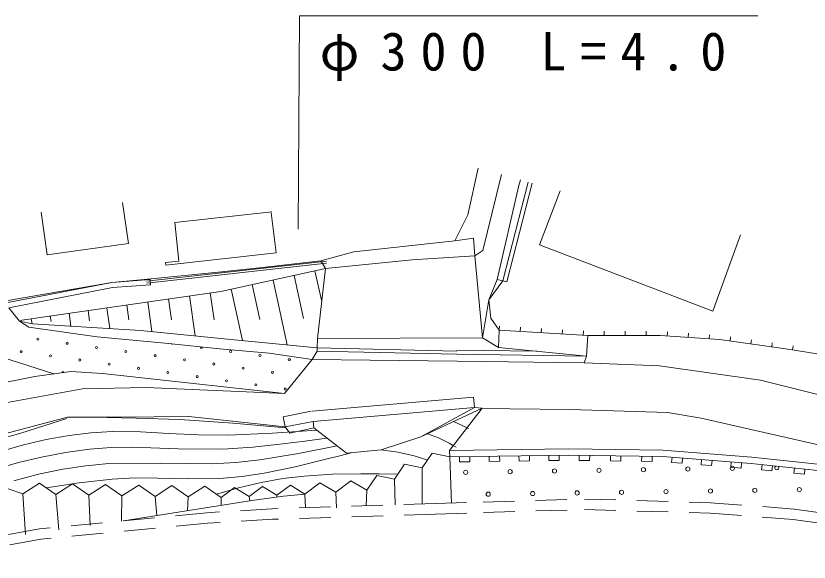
# Model space of a CAD drawing. Units: millimetres, scale not verified. Extents: x 33656 to 673656, y 21260 to 381260.
# Drawn here: x 230951 to 268808, y 290142 to 316196 of the extents above; entities that cross this region are included whole.
import ezdxf

# ---------------------------------------------------------------- set-up
doc = ezdxf.new("R2010")
doc.units = ezdxf.units.MM
doc.header["$LTSCALE"] = 1000
doc.linetypes.add('USER1', pattern=[2.5, 1.5, -1])
doc.layers.add('S-SUV', color=7, linetype='Continuous', lineweight=13)
doc.styles.add('ＭＳ ゴシック', font='')
doc.styles.get('ＭＳ ゴシック').set_extended_font_data('MS Gothic')

# ---------------------------------------------------------------- blocks, each defined once
blk = doc.blocks.new('BUHIN42')
at = {"color": 7, "linetype": 'Continuous', "lineweight": 13}
blk.add_lwpolyline([(-49, 245), (-294, 196), (-196, -294), (49, -245)], dxfattribs=at)
blk = doc.blocks.new('BUHIN43')
at = {"color": 7, "linetype": 'Continuous', "lineweight": 13}
blk.add_lwpolyline([(-42, 246), (-288, 205), (-205, -288), (42, -246)], dxfattribs=at)
blk = doc.blocks.new('BUHIN44')
at = {"color": 7, "linetype": 'Continuous', "lineweight": 13}
blk.add_lwpolyline([(-25, 249), (-274, 224), (-224, -274), (25, -249)], dxfattribs=at)
blk = doc.blocks.new('BUHIN45')
at = {"color": 7, "linetype": 'Continuous', "lineweight": 13}
blk.add_lwpolyline([(-20, 249), (-269, 229), (-229, -269), (20, -249)], dxfattribs=at)

msp = doc.modelspace()

# ---------------------------------------------------------------- linework, layer by layer
at = {"layer": 'S-SUV'}
for p, q in [((244431, 306018), (244488, 316196)), ((244488, 316196), (266363, 316196)), ((253006, 308937), (252525, 306702)), ((253237, 305003), (254121, 308626)), ((254186, 303564), (255395, 308272)), ((254389, 303512), (255597, 308215)), ((254959, 308101), (255029, 308374)), ((253923, 303626), (254959, 308101)), ((255938, 305271), (256919, 307847)), ((236320, 305341), (236043, 307291)), ((232157, 306831), (232447, 304791)), ((243163, 306847), (238531, 306337)), ((243379, 304889), (243138, 306809)), ((251895, 305473), (252525, 306702)), ((238733, 304498), (238531, 306337)), ((251895, 305473), (252789, 305595)), ((252789, 305595), (252858, 304758)), ((265539, 305760), (264214, 302116)), ((232447, 304791), (236320, 305341)), ((247087, 304949), (251895, 305473)), ((264214, 302116), (255938, 305271)), ((243379, 304889), (238110, 304309)), ((245500, 304506), (247087, 304949)), ((249861, 304567), (252858, 304758)), ((252858, 304758), (253237, 305003)), ((252858, 304758), (253228, 300832)), ((237192, 303546), (245770, 304494)), ((237203, 303446), (245781, 304395)), ((238097, 304428), (238733, 304498)), ((238110, 304309), (238097, 304428)), ((242570, 304185), (245500, 304506)), ((245500, 304506), (245726, 304142)), ((245726, 304142), (249861, 304567)), ((240613, 303968), (242570, 304185)), ((240727, 303052), (245726, 304142)), ((245226, 304033), (245545, 302571)), ((245343, 300811), (245726, 304142)), ((235524, 303483), (237358, 303624)), ((237415, 303658), (235537, 303481)), ((237377, 303375), (237358, 303624)), ((237415, 303658), (240613, 303968)), ((244226, 303815), (244674, 301764)), ((253526, 302657), (253923, 303626)), ((253923, 303626), (254186, 303564)), ((235537, 303481), (230560, 302621)), ((230561, 302521), (235524, 303483)), ((235558, 303235), (237377, 303375)), ((242227, 303379), (242590, 301716)), ((243227, 303597), (243902, 300502)), ((253526, 302657), (254186, 303564)), ((254186, 303564), (254389, 303512)), ((230609, 302276), (235558, 303235)), ((240727, 303052), (235747, 302340)), ((240229, 302980), (240413, 301693)), ((241227, 303161), (241761, 300714)), ((237241, 302554), (237443, 301140)), ((238237, 302696), (238379, 301701)), ((239233, 302838), (239505, 300936)), ((253526, 302657), (253228, 300832)), ((253611, 301783), (253526, 302657)), ((230609, 302276), (231122, 301638)), ((235747, 302340), (231237, 301677)), ((234394, 302141), (234465, 301658)), ((235296, 302274), (235442, 301281)), ((236245, 302411), (236346, 301698)), ((231688, 301744), (231723, 301506)), ((232590, 301876), (232628, 301619)), ((233492, 302009), (233582, 301392)), ((254023, 301204), (253611, 301783)), ((231122, 301638), (231237, 301677)), ((231745, 301501), (231122, 301638)), ((231122, 301638), (231575, 301343)), ((231179, 301658), (231186, 301637)), ((231745, 301501), (236891, 301194)), ((254023, 301204), (254035, 301403)), ((255024, 301145), (255036, 301345)), ((231575, 301343), (234832, 300882)), ((241211, 300759), (236891, 301194)), ((253984, 300386), (254023, 301204)), ((258245, 300956), (254023, 301204)), ((256025, 301086), (256037, 301286)), ((257026, 301028), (257038, 301227)), ((258027, 300969), (258039, 301169)), ((259030, 300955), (259030, 301155)), ((260032, 300953), (260033, 301153)), ((261035, 300951), (261036, 301151)), ((262037, 300927), (262051, 301126)), ((263037, 300858), (263051, 301057)), ((264038, 300789), (264052, 300988)), ((238238, 300563), (234832, 300882)), ((245332, 300361), (241211, 300759)), ((245343, 300811), (245332, 300361)), ((245343, 300811), (253228, 300832)), ((253984, 300386), (253228, 300832)), ((258245, 300956), (258191, 299967)), ((261702, 300950), (258245, 300956)), ((264550, 300753), (261702, 300950)), ((268014, 300268), (264550, 300753)), ((265035, 300686), (265062, 300884)), ((266028, 300546), (266055, 300745)), ((267021, 300407), (267048, 300605)), ((240662, 300318), (238238, 300563)), ((243043, 300103), (240662, 300318)), ((245093, 299808), (245329, 300211)), ((245329, 300211), (245332, 300361)), ((251994, 300058), (245329, 300211)), ((251997, 300208), (245332, 300361)), ((251997, 300258), (255834, 300202)), ((258191, 299967), (253984, 300386)), ((268014, 300268), (268046, 300466)), ((268014, 300268), (268041, 300466)), ((270610, 299843), (268014, 300268)), ((230278, 299911), (232761, 299129)), ((245093, 299808), (243043, 300103)), ((258191, 299967), (251994, 300058)), ((258191, 299967), (258075, 299651)), ((243772, 298180), (245093, 299808)), ((245093, 299808), (252005, 299722)), ((258075, 299651), (252005, 299722)), ((258075, 299651), (261670, 299504)), ((266482, 298827), (261670, 299504)), ((233573, 299231), (231860, 298995)), ((235078, 299136), (233573, 299231)), ((243772, 298180), (235078, 299136)), ((231860, 298995), (228580, 298336)), ((269897, 297974), (266482, 298827)), ((234123, 298402), (229786, 297627)), ((237164, 298464), (234123, 298402)), ((243772, 298180), (237164, 298464)), ((245095, 297344), (252795, 298009)), ((252838, 297511), (252795, 298009)), ((243706, 297079), (245043, 297337)), ((245138, 296846), (252838, 297511)), ((250277, 296121), (252838, 297511)), ((250277, 296121), (253199, 297490)), ((253199, 297490), (251652, 295465)), ((252838, 297511), (253199, 297490)), ((253199, 297490), (254520, 297451)), ((254520, 297451), (257397, 297416)), ((257397, 297416), (262051, 297284)), ((262051, 297284), (263657, 297011)), ((226848, 295338), (233422, 297051)), ((233384, 296986), (231188, 296298)), ((233422, 297051), (235888, 297054)), ((236687, 297014), (234590, 297053)), ((235888, 297054), (239213, 297085)), ((238781, 296942), (236687, 297014)), ((241313, 296773), (238781, 296942)), ((239213, 297085), (243801, 296588)), ((243801, 296588), (243706, 297079)), ((243801, 296588), (245138, 296846)), ((245163, 296547), (245138, 296846)), ((252191, 296686), (251832, 296849)), ((263657, 297011), (269977, 295573)), ((243833, 296545), (241313, 296773)), ((245318, 296429), (243200, 296287)), ((243801, 296588), (244028, 296286)), ((244028, 296286), (245163, 296547)), ((245163, 296547), (246732, 295341)), ((252549, 296511), (252191, 296686)), ((231188, 296298), (228977, 295668)), ((233497, 296189), (232396, 295995)), ((234522, 296308), (233497, 296189)), ((235542, 296366), (234522, 296308)), ((236902, 296354), (235542, 296366)), ((238249, 296283), (236902, 296354)), ((239666, 296214), (238249, 296283)), ((241083, 296205), (239666, 296214)), ((243200, 296287), (241083, 296205)), ((244744, 295913), (245799, 296059)), ((250277, 296121), (248385, 295496)), ((250591, 296268), (251124, 296069)), ((251124, 296069), (251632, 295815)), ((231308, 295742), (229725, 295284)), ((232396, 295995), (231308, 295742)), ((242256, 295626), (243690, 295777)), ((243690, 295777), (244744, 295913)), ((246280, 295689), (244436, 295326)), ((251632, 295815), (251796, 295720)), ((251796, 295720), (251960, 295623)), ((232181, 295150), (233321, 295368)), ((233321, 295368), (234471, 295527)), ((234471, 295527), (235498, 295610)), ((235498, 295610), (236526, 295633)), ((236526, 295633), (238675, 295553)), ((238675, 295553), (240821, 295534)), ((240821, 295534), (242256, 295626)), ((244436, 295326), (242590, 295024)), ((246347, 295202), (246951, 295362)), ((248385, 295496), (246732, 295341)), ((248384, 295496), (249172, 295381)), ((249172, 295381), (249955, 295205)), ((250338, 294635), (250820, 295340)), ((250820, 295340), (251656, 295165)), ((251652, 295465), (257342, 295548)), ((251652, 295465), (251656, 295165)), ((257342, 295548), (261825, 295485)), ((261825, 295485), (266067, 295141)), ((231073, 294891), (232181, 295150)), ((242590, 295024), (241451, 294895)), ((244277, 294687), (245742, 295045)), ((245742, 295045), (246347, 295202)), ((249955, 295205), (250269, 295110)), ((250269, 295110), (250591, 295005)), ((257342, 295248), (251656, 295165)), ((251740, 292958), (251656, 295165)), ((261811, 295186), (257342, 295248)), ((266040, 294842), (261811, 295186)), ((266067, 295141), (272248, 294509)), ((229980, 294574), (231073, 294891)), ((233200, 294574), (232024, 294330)), ((234288, 294742), (233200, 294574)), ((235383, 294850), (234288, 294742)), ((237853, 294868), (235383, 294850)), ((240309, 294825), (237853, 294868)), ((241451, 294895), (240309, 294825)), ((242807, 294390), (244277, 294687)), ((249019, 294106), (249502, 294810)), ((249502, 294810), (250338, 294635)), ((250338, 294635), (250340, 292913)), ((272218, 294210), (266040, 294842)), ((232024, 294330), (230857, 294026)), ((235539, 294099), (236625, 294155)), ((236625, 294155), (237714, 294150)), ((240685, 294136), (241744, 294233)), ((241744, 294233), (242807, 294390)), ((243686, 294127), (244716, 294248)), ((244716, 294248), (246061, 294331)), ((246061, 294331), (247412, 294354)), ((247412, 294354), (248294, 294349)), ((247701, 293576), (248183, 294280)), ((248183, 294280), (249019, 294106)), ((248294, 294349), (249178, 294337)), ((231285, 293395), (232083, 293906)), ((232083, 293906), (232861, 293366)), ((232403, 293684), (233969, 293922)), ((232861, 293366), (233659, 293877)), ((233659, 293877), (234438, 293337)), ((233969, 293922), (235539, 294099)), ((234438, 293337), (235236, 293849)), ((235236, 293849), (236014, 293309)), ((236014, 293309), (236812, 293820)), ((236812, 293820), (237591, 293280)), ((237591, 293280), (238389, 293791)), ((237714, 294150), (239202, 294113)), ((238389, 293791), (239168, 293251)), ((239202, 294113), (240685, 294136)), ((241575, 293689), (242664, 293947)), ((242664, 293947), (243686, 294127)), ((243412, 293334), (244060, 293807)), ((244060, 293807), (244746, 293390)), ((244746, 293390), (245453, 293929)), ((245453, 293929), (246223, 293483)), ((246223, 293483), (246931, 294022)), ((246931, 294022), (247701, 293576)), ((249019, 294106), (249058, 292872)), ((230531, 293651), (231285, 293395)), ((231285, 293395), (231415, 291454)), ((239168, 293251), (239966, 293762)), ((239966, 293762), (240744, 293222)), ((240520, 293377), (241575, 293689)), ((240744, 293222), (241392, 293695)), ((241392, 293695), (242078, 293278)), ((242078, 293278), (242726, 293751)), ((242726, 293751), (243412, 293334)), ((246223, 293483), (246250, 292736)), ((247701, 293576), (247674, 292828)), ((232861, 293366), (232998, 291675)), ((234438, 293337), (234496, 291885)), ((236014, 293309), (235994, 292094)), ((242210, 293078), (236092, 292108)), ((237591, 293280), (237679, 292359)), ((239168, 293251), (239140, 292591)), ((240744, 293222), (240756, 292848)), ((242078, 293278), (242119, 293064)), ((243716, 293287), (242210, 293078)), ((243412, 293334), (243407, 293244)), ((243716, 293287), (244746, 293390)), ((244746, 293390), (244769, 292735))]:
    msp.add_line(p, q, dxfattribs=at)
at = {"layer": 'S-SUV', "linetype": 'USER1'}
for p, q in [((253247, 293007), (258089, 293152)), ((258089, 293152), (264106, 292976)), ((243164, 292683), (240060, 292498)), ((250961, 292933), (243178, 292684)), ((250961, 292933), (253246, 293007)), ((253262, 292507), (258089, 292652)), ((258089, 292652), (264080, 292477)), ((264106, 292976), (268107, 292674)), ((268107, 292674), (272117, 292118)), ((240060, 292498), (232076, 291732)), ((250977, 292433), (243194, 292184)), ((250977, 292433), (253262, 292507)), ((264080, 292477), (268054, 292177)), ((240098, 292000), (232145, 291236)), ((243194, 292184), (240098, 292000)), ((268054, 292177), (272032, 291625)), ((232076, 291732), (226143, 290636)), ((232145, 291236), (226221, 290142))]:
    msp.add_line(p, q, dxfattribs=at)
at = {"layer": 'S-SUV'}
for centre, radius in [((232000, 300778), 49.8), ((233400, 300580), 49.8), ((231201, 300177), 49.8), ((234800, 300382), 49.8), ((236201, 300184), 49.8), ((241201, 300192), 49.8), ((232601, 299979), 49.8), ((234001, 299781), 49.8), ((237601, 299987), 49.8), ((239001, 299789), 49.8), ((242601, 299994), 49.8), ((244001, 299796), 49.8), ((235401, 299583), 49.8), ((240401, 299591), 49.8), ((236802, 299385), 49.8), ((238202, 299187), 49.8), ((241802, 299393), 49.8), ((243202, 299195), 49.8), ((239602, 298990), 49.8), ((241003, 298792), 49.8), ((242403, 298594), 49.8), ((243803, 298396), 49.8), ((254538, 294457), 99.5), ((256659, 294488), 99.5), ((258780, 294519), 99.5), ((260902, 294550), 99.5), ((263023, 294581), 99.5), ((265144, 294612), 99.5), ((252417, 294426), 99.5), ((253493, 293381), 99.5), ((255614, 293412), 99.5), ((257735, 293443), 99.5), ((259856, 293474), 99.5), ((261978, 293505), 99.5), ((264099, 293536), 99.5), ((266220, 293567), 99.5), ((268341, 293598), 99.5)]:
    msp.add_circle(centre, radius, dxfattribs=at)
for centre, radius, start, end in [((238400, 300588), 49.8, 229.3351, 299.1066), ((239800, 300390), 49.8, 156.5712, 11.8704), ((233202, 299180), 49.8, 12.2151, 181.9655), ((267265, 294643), 99.5, 127.2024, 41.1243)]:
    msp.add_arc(centre, radius, start, end, dxfattribs=at)

# ---------------------------------------------------------------- block references
at = {"layer": 'S-SUV', "rotation": 79.59187}
for name, p in [('BUHIN42', (253789, 295196)), ('BUHIN42', (255210, 295217)), ('BUHIN42', (256632, 295238)), ('BUHIN43', (258087, 295238)), ('BUHIN43', (259577, 295217)), ('BUHIN42', (252367, 295176)), ('BUHIN43', (261066, 295196)), ('BUHIN44', (262516, 295128)), ('BUHIN44', (263926, 295014)), ('BUHIN44', (265335, 294899)), ('BUHIN45', (266812, 294763)), ('BUHIN45', (268357, 294605))]:
    msp.add_blockref(name, p, dxfattribs=at)

# ---------------------------------------------------------------- texts
at = {"layer": 'S-SUV', "insert": (245449, 313092), "char_height": 1833, "attachment_point": 7, "style": 'ＭＳ ゴシック'}
msp.add_mtext('\\T1.53;φ300\\~L=4.0', dxfattribs=at)

doc.saveas('drawing.dxf')
